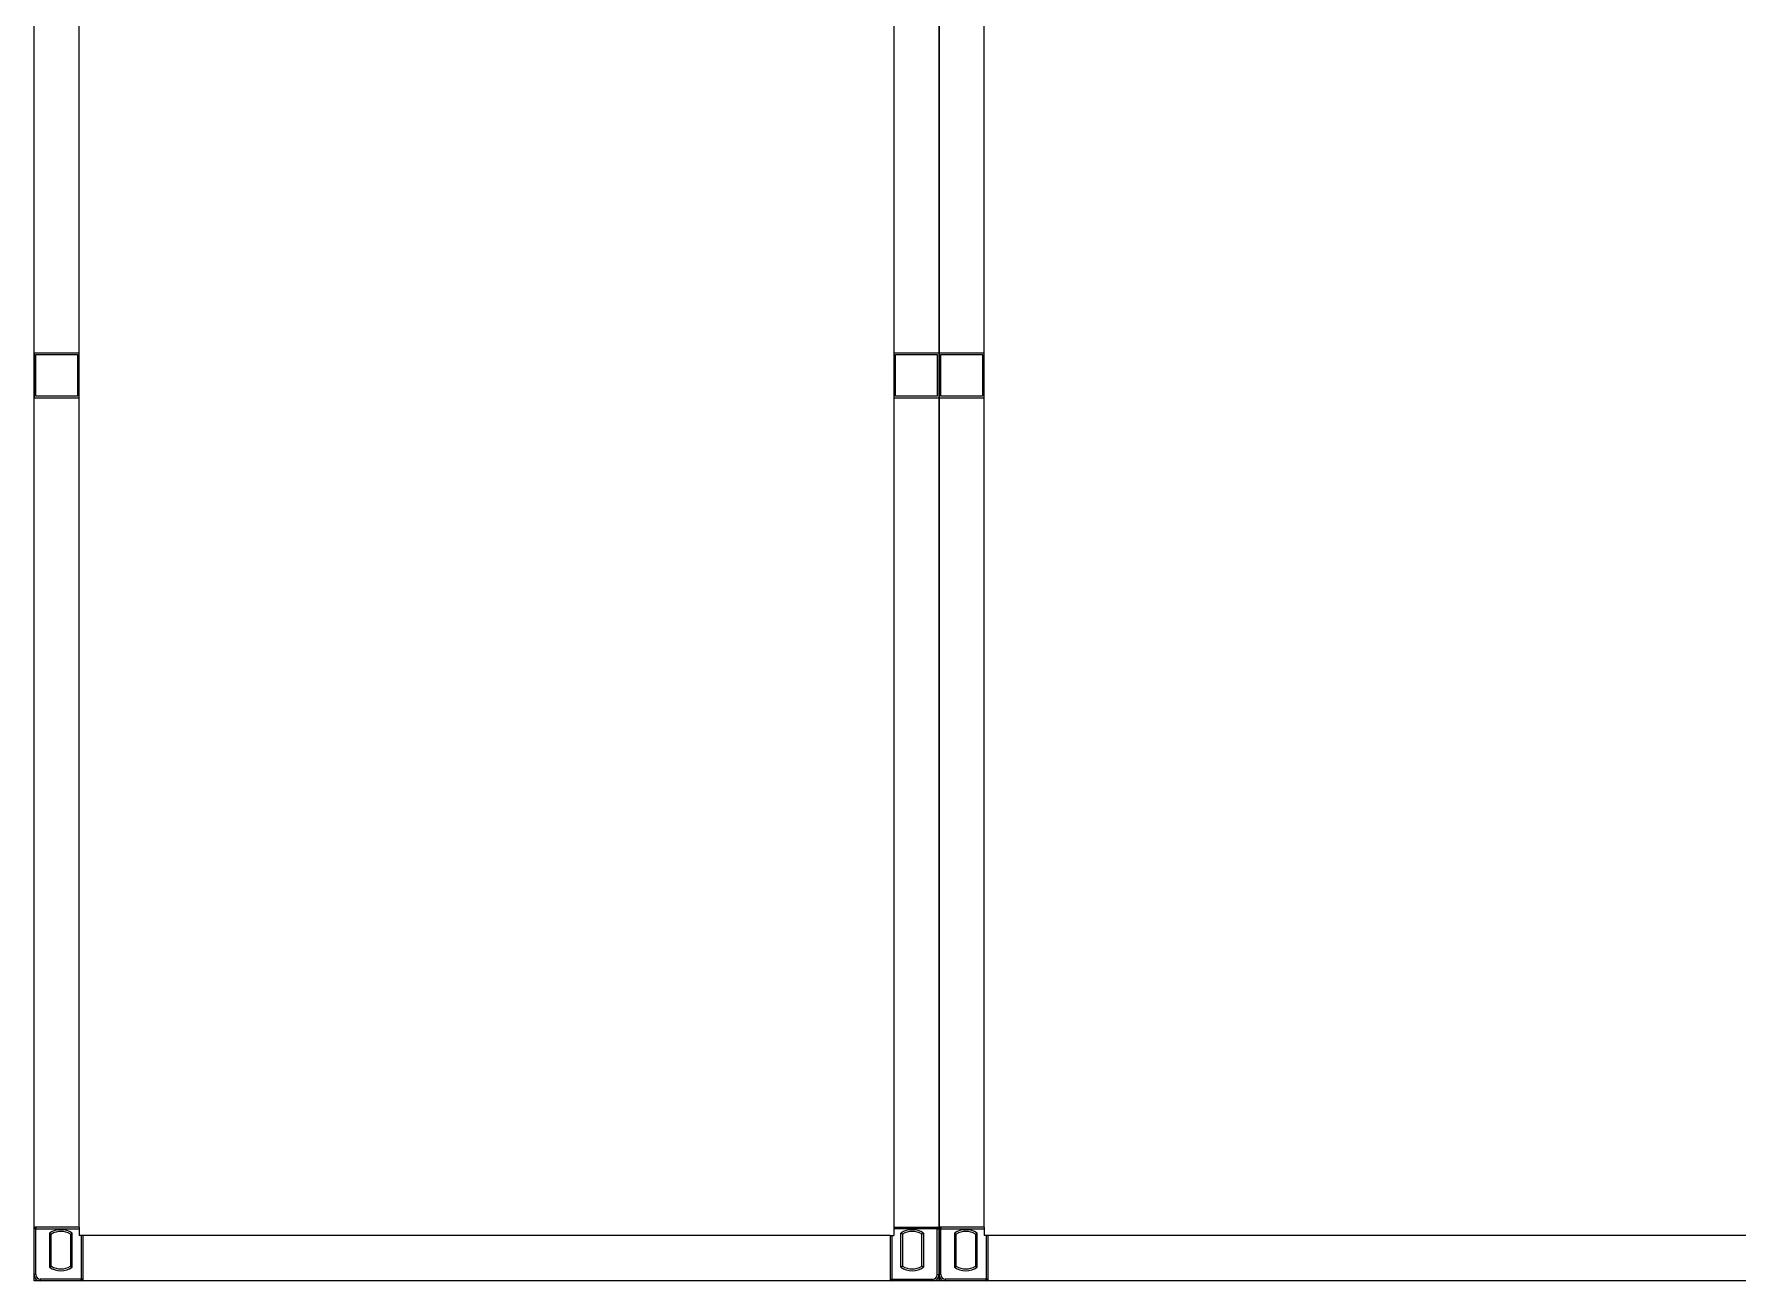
# Model space of a CAD drawing. Header units: millimetres. Extents: x -300 to 383236, y -195106 to -144646.
# Drawn here: x 65155.4 to 65494.4, y -150538 to -150290.1 of the extents above; entities that cross this region are included whole.
import ezdxf

# ---------------------------------------------------------------- set-up
doc = ezdxf.new("R2010")
doc.units = ezdxf.units.MM
doc.header["$LTSCALE"] = 60

# ---------------------------------------------------------------- blocks, each defined once
blk = doc.blocks.new('KEY PLAN_NEW')
at = {"color": 253}
for p, q in [((-1460.86, -1608.38), (-1460.86, -1495.5)), ((-1406.86, -1495.5), (-1406.86, -1608.38)), ((-1400.86, -1608.38), (-1400.86, -1495.5)), ((-1463.86, -1550.44), (-1463.86, -1553.44)), ((-1463.86, -1550.44), (-1460.86, -1550.44)), ((-1463.74, -1553.32), (-1463.74, -1550.56)), ((-1463.74, -1550.56), (-1460.98, -1550.56)), ((-1460.98, -1550.56), (-1460.98, -1553.32)), ((-1460.98, -1550.56), (-1460.98, -1553.32)), ((-1460.86, -1553.44), (-1460.86, -1550.44)), ((-1406.86, -1550.44), (-1406.86, -1553.44)), ((-1406.86, -1550.44), (-1403.86, -1550.44)), ((-1406.74, -1553.32), (-1406.74, -1550.56)), ((-1406.74, -1550.56), (-1403.98, -1550.56)), ((-1403.98, -1550.56), (-1403.98, -1553.32)), ((-1403.98, -1550.56), (-1403.98, -1553.32)), ((-1403.86, -1553.44), (-1403.86, -1550.44)), ((-1403.86, -1550.44), (-1403.86, -1553.44)), ((-1403.86, -1550.44), (-1400.86, -1550.44)), ((-1403.74, -1553.32), (-1403.74, -1550.56)), ((-1403.74, -1550.56), (-1400.98, -1550.56)), ((-1400.98, -1550.56), (-1400.98, -1553.32)), ((-1400.98, -1550.56), (-1400.98, -1553.32)), ((-1400.86, -1553.44), (-1400.86, -1550.44)), ((-1460.98, -1553.32), (-1463.74, -1553.32)), ((-1403.98, -1553.32), (-1406.74, -1553.32)), ((-1400.98, -1553.32), (-1403.74, -1553.32)), ((-1460.86, -1553.44), (-1463.86, -1553.44)), ((-1403.86, -1553.44), (-1406.86, -1553.44)), ((-1400.86, -1553.44), (-1403.86, -1553.44)), ((-1460.86, -1608.38), (-1460.86, -1608.94)), ((-1406.86, -1608.38), (-1406.86, -1608.94)), ((-1400.86, -1608.38), (-1400.86, -1608.94)), ((-1460.62, -1608.94), (-1460.86, -1608.94)), ((-1407.1, -1608.94), (-1460.62, -1608.94)), ((-1407.1, -1608.94), (-1406.86, -1608.94)), ((-1400.62, -1608.94), (-1400.86, -1608.94)), ((-1347.1, -1608.94), (-1400.62, -1608.94))]:
    blk.add_line(p, q, dxfattribs=at)
at = {"color": 253, "linetype": 'Continuous'}
for p, q in [((-1460.86, -1608.38), (-1463.86, -1608.38)), ((-1463.74, -1608.5), (-1463.86, -1608.5)), ((-1463.74, -1608.38), (-1463.74, -1608.5)), ((-1463.74, -1608.5), (-1460.86, -1608.5)), ((-1463.74, -1611.53), (-1463.74, -1608.5)), ((-1406.86, -1608.38), (-1403.86, -1608.38)), ((-1403.98, -1608.5), (-1406.86, -1608.5)), ((-1403.98, -1608.38), (-1403.98, -1608.5)), ((-1403.98, -1608.5), (-1403.86, -1608.5)), ((-1403.98, -1611.53), (-1403.98, -1608.5)), ((-1400.86, -1608.38), (-1403.86, -1608.38)), ((-1403.74, -1608.5), (-1403.86, -1608.5)), ((-1403.74, -1608.38), (-1403.74, -1608.5)), ((-1403.74, -1608.5), (-1400.86, -1608.5)), ((-1403.74, -1611.53), (-1403.74, -1608.5)), ((-1462.84, -1608.78), (-1462.84, -1611.04)), ((-1462.72, -1610.98), (-1462.72, -1608.85)), ((-1461.45, -1608.85), (-1461.45, -1610.98)), ((-1461.33, -1611.04), (-1461.33, -1608.78)), ((-1460.74, -1608.94), (-1460.74, -1611.82)), ((-1460.62, -1608.94), (-1460.62, -1611.94)), ((-1407.1, -1608.94), (-1407.1, -1611.94)), ((-1406.98, -1608.94), (-1406.98, -1611.82)), ((-1406.4, -1611.04), (-1406.4, -1608.78)), ((-1406.28, -1608.85), (-1406.28, -1610.98)), ((-1405.01, -1610.98), (-1405.01, -1608.85)), ((-1404.89, -1608.78), (-1404.89, -1611.04)), ((-1402.84, -1608.78), (-1402.84, -1611.04)), ((-1402.72, -1610.98), (-1402.72, -1608.85)), ((-1401.45, -1608.85), (-1401.45, -1610.98)), ((-1401.33, -1611.04), (-1401.33, -1608.78)), ((-1400.74, -1608.94), (-1400.74, -1611.82)), ((-1400.62, -1608.94), (-1400.62, -1611.94)), ((-1463.74, -1611.53), (-1463.86, -1611.53)), ((-1463.74, -1611.82), (-1463.74, -1611.82)), ((-1463.74, -1611.82), (-1463.74, -1611.82)), ((-1463.45, -1611.82), (-1463.45, -1611.94)), ((-1460.74, -1611.82), (-1463.45, -1611.82)), ((-1460.74, -1611.94), (-1460.74, -1611.82)), ((-1460.62, -1611.82), (-1460.74, -1611.82)), ((-1407.1, -1611.82), (-1406.98, -1611.82)), ((-1406.98, -1611.94), (-1406.98, -1611.82)), ((-1406.98, -1611.82), (-1404.27, -1611.82)), ((-1404.27, -1611.82), (-1404.27, -1611.94)), ((-1403.98, -1611.53), (-1403.86, -1611.53)), ((-1403.98, -1611.82), (-1403.98, -1611.82)), ((-1403.98, -1611.82), (-1403.98, -1611.82)), ((-1403.74, -1611.53), (-1403.86, -1611.53)), ((-1403.74, -1611.82), (-1403.74, -1611.82)), ((-1403.74, -1611.82), (-1403.74, -1611.82)), ((-1403.45, -1611.82), (-1403.45, -1611.94)), ((-1400.74, -1611.82), (-1403.45, -1611.82)), ((-1400.74, -1611.94), (-1400.74, -1611.82)), ((-1400.62, -1611.82), (-1400.74, -1611.82))]:
    blk.add_line(p, q, dxfattribs=at)
at = {"color": 253}
for points in [[(-1463.86, -1491.94), (-1403.86, -1491.94), (-1403.86, -1611.94), (-1463.86, -1611.94)], [(-1403.86, -1491.94), (-1343.86, -1491.94), (-1343.86, -1611.94), (-1403.86, -1611.94)]]:
    blk.add_lwpolyline(points, close=True, dxfattribs=at)
at = {"color": 253, "linetype": 'Continuous'}
for centre, radius, start, end in [((-1463.74, -1608.5), 0.12, 90, 180), ((-1462.08, -1609.91), 1.36, 56.2792, 123.7208), ((-1462.08, -1609.91), 1.24, 59.1964, 120.8036), ((-1405.64, -1609.91), 1.36, 56.2792, 123.7208), ((-1405.64, -1609.91), 1.24, 59.1964, 120.8036), ((-1403.98, -1608.5), 0.12, 0, 90), ((-1403.74, -1608.5), 0.12, 90, 180), ((-1402.08, -1609.91), 1.36, 56.2792, 123.7208), ((-1402.08, -1609.91), 1.24, 59.1964, 120.8036), ((-1463.45, -1611.53), 0.41, 180, 270), ((-1463.45, -1611.53), 0.29, 180, 270), ((-1462.08, -1609.91), 1.36, 236.2792, 303.7208), ((-1462.08, -1609.91), 1.24, 239.1964, 300.8036), ((-1460.74, -1611.82), 0.12, 270, 0), ((-1406.98, -1611.82), 0.12, 180, 270), ((-1405.64, -1609.91), 1.36, 236.2792, 303.7208), ((-1405.64, -1609.91), 1.24, 239.1964, 300.8036), ((-1404.27, -1611.53), 0.41, 270, 0), ((-1404.27, -1611.53), 0.29, 270, 0), ((-1403.45, -1611.53), 0.41, 180, 270), ((-1403.45, -1611.53), 0.29, 180, 270), ((-1402.08, -1609.91), 1.36, 236.2792, 303.7208), ((-1402.08, -1609.91), 1.24, 239.1964, 300.8036), ((-1400.74, -1611.82), 0.12, 270, 0)]:
    blk.add_arc(centre, radius, start, end, dxfattribs=at)
for points, knots in [([(-1462.84, -1608.78), (-1462.84, -1608.78, 46), (-1462.84, -1608.78, 46), (-1462.83, -1608.78, 46), (-1462.83, -1608.78, 46), (-1462.83, -1608.78, 46), (-1462.83, -1608.79, 46), (-1462.83, -1608.79, 46), (-1462.82, -1608.79, 46), (-1462.82, -1608.79, 46), (-1462.81, -1608.8, 46), (-1462.81, -1608.8, 46), (-1462.8, -1608.8, 46), (-1462.8, -1608.8, 46), (-1462.8, -1608.8, 46), (-1462.8, -1608.8, 46), (-1462.79, -1608.81, 46), (-1462.79, -1608.81, 46), (-1462.79, -1608.81, 46), (-1462.79, -1608.81, 46), (-1462.78, -1608.81, 46), (-1462.78, -1608.82, 46), (-1462.77, -1608.82, 46), (-1462.77, -1608.82, 46), (-1462.76, -1608.82, 46), (-1462.76, -1608.82, 46), (-1462.76, -1608.82, 46), (-1462.76, -1608.82, 46), (-1462.76, -1608.83, 46), (-1462.76, -1608.83, 46), (-1462.75, -1608.83, 46), (-1462.75, -1608.83, 46), (-1462.74, -1608.83, 46), (-1462.74, -1608.83, 46), (-1462.74, -1608.84, 46), (-1462.74, -1608.84, 46), (-1462.74, -1608.84, 46), (-1462.74, -1608.84, 46), (-1462.73, -1608.84, 46), (-1462.73, -1608.84, 46), (-1462.73, -1608.84, 46), (-1462.73, -1608.84, 46), (-1462.73, -1608.84, 46), (-1462.72, -1608.84, 46), (-1462.72, -1608.85, 46), (-1462.72, -1608.85, 46), (-1462.72, -1608.85, 46), (-1462.72, -1608.85, 46), (-1462.72, -1608.85, 46), (-1462.72, -1608.85, 46), (-1462.72, -1608.85, 46), (-1462.72, -1608.85, 46), (-1462.72, -1608.85, 46), (-1462.72, -1608.85, 46)], [0, 0, 0, 0, 0.00782, 0.00782, 0.015639, 0.031279, 0.031279, 0.062557, 0.062557, 0.125114, 0.125114, 0.187671, 0.187671, 0.21895, 0.21895, 0.234589, 0.234589, 0.250228, 0.250228, 0.312785, 0.312785, 0.375342, 0.375342, 0.437899, 0.437899, 0.453538, 0.453538, 0.469178, 0.469178, 0.500456, 0.500456, 0.563013, 0.563013, 0.62557, 0.62557, 0.641209, 0.641209, 0.656849, 0.656849, 0.688127, 0.688127, 0.750684, 0.750684, 0.813241, 0.813241, 0.828881, 0.828881, 0.84452, 0.84452, 0.875798, 0.875798, 0.938355, 1, 1, 1, 1]), ([(-1461.45, -1608.85), (-1461.45, -1608.85, 46), (-1461.45, -1608.85, 46), (-1461.45, -1608.85, 46), (-1461.44, -1608.85, 46), (-1461.44, -1608.85, 46), (-1461.44, -1608.85, 46), (-1461.44, -1608.85, 46), (-1461.44, -1608.85, 46), (-1461.44, -1608.85, 46), (-1461.44, -1608.84, 46), (-1461.44, -1608.84, 46), (-1461.43, -1608.84, 46), (-1461.43, -1608.84, 46), (-1461.43, -1608.84, 46), (-1461.43, -1608.84, 46), (-1461.43, -1608.84, 46), (-1461.43, -1608.84, 46), (-1461.43, -1608.84, 46), (-1461.43, -1608.84, 46), (-1461.42, -1608.83, 46), (-1461.42, -1608.83, 46), (-1461.41, -1608.83, 46), (-1461.41, -1608.83, 46), (-1461.41, -1608.83, 46), (-1461.41, -1608.83, 46), (-1461.4, -1608.82, 46), (-1461.4, -1608.82, 46), (-1461.4, -1608.82, 46), (-1461.4, -1608.82, 46), (-1461.4, -1608.82, 46), (-1461.39, -1608.82, 46), (-1461.39, -1608.82, 46), (-1461.38, -1608.81, 46), (-1461.38, -1608.81, 46), (-1461.37, -1608.81, 46), (-1461.37, -1608.81, 46), (-1461.37, -1608.81, 46), (-1461.37, -1608.8, 46), (-1461.37, -1608.8, 46), (-1461.36, -1608.8, 46), (-1461.36, -1608.8, 46), (-1461.36, -1608.8, 46), (-1461.35, -1608.8, 46), (-1461.35, -1608.79, 46), (-1461.34, -1608.79, 46), (-1461.34, -1608.79, 46), (-1461.33, -1608.79, 46), (-1461.33, -1608.78, 46), (-1461.33, -1608.78, 46), (-1461.33, -1608.78, 46), (-1461.33, -1608.78, 46), (-1461.33, -1608.78, 46), (-1461.33, -1608.78, 46)], [0, 0, 0, 0, 0.06206, 0.12459, 0.12459, 0.155854, 0.155854, 0.171487, 0.171487, 0.187119, 0.187119, 0.249648, 0.249648, 0.312178, 0.312178, 0.343442, 0.343442, 0.359075, 0.359075, 0.374707, 0.374707, 0.437236, 0.437236, 0.499766, 0.499766, 0.53103, 0.53103, 0.546663, 0.546663, 0.562295, 0.562295, 0.624824, 0.624824, 0.687353, 0.687353, 0.749883, 0.749883, 0.765515, 0.765515, 0.781147, 0.781147, 0.812412, 0.812412, 0.874941, 0.874941, 0.937471, 0.937471, 0.968735, 0.968735, 0.984368, 0.992184, 0.992184, 1, 1, 1, 1]), ([(-1406.28, -1608.85), (-1406.28, -1608.85, 46), (-1406.28, -1608.85, 46), (-1406.28, -1608.85, 46), (-1406.28, -1608.85, 46), (-1406.28, -1608.85, 46), (-1406.28, -1608.85, 46), (-1406.28, -1608.85, 46), (-1406.28, -1608.85, 46), (-1406.28, -1608.85, 46), (-1406.28, -1608.84, 46), (-1406.29, -1608.84, 46), (-1406.29, -1608.84, 46), (-1406.29, -1608.84, 46), (-1406.29, -1608.84, 46), (-1406.29, -1608.84, 46), (-1406.3, -1608.84, 46), (-1406.3, -1608.84, 46), (-1406.3, -1608.84, 46), (-1406.3, -1608.84, 46), (-1406.3, -1608.83, 46), (-1406.3, -1608.83, 46), (-1406.31, -1608.83, 46), (-1406.31, -1608.83, 46), (-1406.32, -1608.83, 46), (-1406.32, -1608.83, 46), (-1406.32, -1608.82, 46), (-1406.32, -1608.82, 46), (-1406.32, -1608.82, 46), (-1406.32, -1608.82, 46), (-1406.33, -1608.82, 46), (-1406.33, -1608.82, 46), (-1406.34, -1608.82, 46), (-1406.34, -1608.81, 46), (-1406.35, -1608.81, 46), (-1406.35, -1608.81, 46), (-1406.35, -1608.81, 46), (-1406.35, -1608.81, 46), (-1406.36, -1608.8, 46), (-1406.36, -1608.8, 46), (-1406.36, -1608.8, 46), (-1406.36, -1608.8, 46), (-1406.37, -1608.8, 46), (-1406.37, -1608.8, 46), (-1406.38, -1608.79, 46), (-1406.38, -1608.79, 46), (-1406.39, -1608.79, 46), (-1406.39, -1608.79, 46), (-1406.39, -1608.78, 46), (-1406.39, -1608.78, 46), (-1406.39, -1608.78, 46), (-1406.4, -1608.78, 46), (-1406.4, -1608.78, 46), (-1406.4, -1608.78, 46)], [0, 0, 0, 0, 0.06206, 0.12459, 0.12459, 0.155854, 0.155854, 0.171487, 0.171487, 0.187119, 0.187119, 0.249648, 0.249648, 0.312178, 0.312178, 0.343442, 0.343442, 0.359075, 0.359075, 0.374707, 0.374707, 0.437236, 0.437236, 0.499766, 0.499766, 0.53103, 0.53103, 0.546663, 0.546663, 0.562295, 0.562295, 0.624824, 0.624824, 0.687353, 0.687353, 0.749883, 0.749883, 0.765515, 0.765515, 0.781147, 0.781147, 0.812412, 0.812412, 0.874941, 0.874941, 0.937471, 0.937471, 0.968735, 0.968735, 0.984368, 0.992184, 0.992184, 1, 1, 1, 1]), ([(-1404.89, -1608.78), (-1404.89, -1608.78, 46), (-1404.89, -1608.78, 46), (-1404.89, -1608.78, 46), (-1404.89, -1608.78, 46), (-1404.89, -1608.78, 46), (-1404.89, -1608.79, 46), (-1404.9, -1608.79, 46), (-1404.9, -1608.79, 46), (-1404.91, -1608.79, 46), (-1404.91, -1608.8, 46), (-1404.92, -1608.8, 46), (-1404.92, -1608.8, 46), (-1404.92, -1608.8, 46), (-1404.93, -1608.8, 46), (-1404.93, -1608.8, 46), (-1404.93, -1608.81, 46), (-1404.93, -1608.81, 46), (-1404.93, -1608.81, 46), (-1404.94, -1608.81, 46), (-1404.94, -1608.81, 46), (-1404.95, -1608.82, 46), (-1404.95, -1608.82, 46), (-1404.96, -1608.82, 46), (-1404.96, -1608.82, 46), (-1404.96, -1608.82, 46), (-1404.96, -1608.82, 46), (-1404.96, -1608.82, 46), (-1404.97, -1608.83, 46), (-1404.97, -1608.83, 46), (-1404.97, -1608.83, 46), (-1404.97, -1608.83, 46), (-1404.98, -1608.83, 46), (-1404.98, -1608.83, 46), (-1404.99, -1608.84, 46), (-1404.99, -1608.84, 46), (-1404.99, -1608.84, 46), (-1404.99, -1608.84, 46), (-1404.99, -1608.84, 46), (-1404.99, -1608.84, 46), (-1404.99, -1608.84, 46), (-1404.99, -1608.84, 46), (-1405, -1608.84, 46), (-1405, -1608.84, 46), (-1405, -1608.85, 46), (-1405, -1608.85, 46), (-1405, -1608.85, 46), (-1405, -1608.85, 46), (-1405, -1608.85, 46), (-1405, -1608.85, 46), (-1405.01, -1608.85, 46), (-1405.01, -1608.85, 46), (-1405.01, -1608.85, 46), (-1405.01, -1608.85, 46)], [0, 0, 0, 0, 0.00782, 0.00782, 0.015639, 0.031279, 0.031279, 0.062557, 0.062557, 0.125114, 0.125114, 0.187671, 0.187671, 0.21895, 0.21895, 0.234589, 0.234589, 0.250228, 0.250228, 0.312785, 0.312785, 0.375342, 0.375342, 0.437899, 0.437899, 0.453538, 0.453538, 0.469178, 0.469178, 0.500456, 0.500456, 0.563013, 0.563013, 0.62557, 0.62557, 0.641209, 0.641209, 0.656849, 0.656849, 0.688127, 0.688127, 0.750684, 0.750684, 0.813241, 0.813241, 0.828881, 0.828881, 0.84452, 0.84452, 0.875798, 0.875798, 0.938355, 1, 1, 1, 1]), ([(-1402.84, -1608.78), (-1402.84, -1608.78, 46), (-1402.84, -1608.78, 46), (-1402.83, -1608.78, 46), (-1402.83, -1608.78, 46), (-1402.83, -1608.78, 46), (-1402.83, -1608.79, 46), (-1402.83, -1608.79, 46), (-1402.82, -1608.79, 46), (-1402.82, -1608.79, 46), (-1402.81, -1608.8, 46), (-1402.81, -1608.8, 46), (-1402.8, -1608.8, 46), (-1402.8, -1608.8, 46), (-1402.8, -1608.8, 46), (-1402.8, -1608.8, 46), (-1402.79, -1608.81, 46), (-1402.79, -1608.81, 46), (-1402.79, -1608.81, 46), (-1402.79, -1608.81, 46), (-1402.78, -1608.81, 46), (-1402.78, -1608.82, 46), (-1402.77, -1608.82, 46), (-1402.77, -1608.82, 46), (-1402.76, -1608.82, 46), (-1402.76, -1608.82, 46), (-1402.76, -1608.82, 46), (-1402.76, -1608.82, 46), (-1402.76, -1608.83, 46), (-1402.76, -1608.83, 46), (-1402.75, -1608.83, 46), (-1402.75, -1608.83, 46), (-1402.74, -1608.83, 46), (-1402.74, -1608.83, 46), (-1402.74, -1608.84, 46), (-1402.74, -1608.84, 46), (-1402.74, -1608.84, 46), (-1402.74, -1608.84, 46), (-1402.73, -1608.84, 46), (-1402.73, -1608.84, 46), (-1402.73, -1608.84, 46), (-1402.73, -1608.84, 46), (-1402.73, -1608.84, 46), (-1402.72, -1608.84, 46), (-1402.72, -1608.85, 46), (-1402.72, -1608.85, 46), (-1402.72, -1608.85, 46), (-1402.72, -1608.85, 46), (-1402.72, -1608.85, 46), (-1402.72, -1608.85, 46), (-1402.72, -1608.85, 46), (-1402.72, -1608.85, 46), (-1402.72, -1608.85, 46), (-1402.72, -1608.85, 46)], [0, 0, 0, 0, 0.00782, 0.00782, 0.015639, 0.031279, 0.031279, 0.062557, 0.062557, 0.125114, 0.125114, 0.187671, 0.187671, 0.21895, 0.21895, 0.234589, 0.234589, 0.250228, 0.250228, 0.312785, 0.312785, 0.375342, 0.375342, 0.437899, 0.437899, 0.453538, 0.453538, 0.469178, 0.469178, 0.500456, 0.500456, 0.563013, 0.563013, 0.62557, 0.62557, 0.641209, 0.641209, 0.656849, 0.656849, 0.688127, 0.688127, 0.750684, 0.750684, 0.813241, 0.813241, 0.828881, 0.828881, 0.84452, 0.84452, 0.875798, 0.875798, 0.938355, 1, 1, 1, 1]), ([(-1401.45, -1608.85), (-1401.45, -1608.85, 46), (-1401.45, -1608.85, 46), (-1401.45, -1608.85, 46), (-1401.44, -1608.85, 46), (-1401.44, -1608.85, 46), (-1401.44, -1608.85, 46), (-1401.44, -1608.85, 46), (-1401.44, -1608.85, 46), (-1401.44, -1608.85, 46), (-1401.44, -1608.84, 46), (-1401.44, -1608.84, 46), (-1401.43, -1608.84, 46), (-1401.43, -1608.84, 46), (-1401.43, -1608.84, 46), (-1401.43, -1608.84, 46), (-1401.43, -1608.84, 46), (-1401.43, -1608.84, 46), (-1401.43, -1608.84, 46), (-1401.43, -1608.84, 46), (-1401.42, -1608.83, 46), (-1401.42, -1608.83, 46), (-1401.41, -1608.83, 46), (-1401.41, -1608.83, 46), (-1401.41, -1608.83, 46), (-1401.41, -1608.83, 46), (-1401.4, -1608.82, 46), (-1401.4, -1608.82, 46), (-1401.4, -1608.82, 46), (-1401.4, -1608.82, 46), (-1401.4, -1608.82, 46), (-1401.39, -1608.82, 46), (-1401.39, -1608.82, 46), (-1401.38, -1608.81, 46), (-1401.38, -1608.81, 46), (-1401.37, -1608.81, 46), (-1401.37, -1608.81, 46), (-1401.37, -1608.81, 46), (-1401.37, -1608.8, 46), (-1401.37, -1608.8, 46), (-1401.36, -1608.8, 46), (-1401.36, -1608.8, 46), (-1401.36, -1608.8, 46), (-1401.35, -1608.8, 46), (-1401.35, -1608.79, 46), (-1401.34, -1608.79, 46), (-1401.34, -1608.79, 46), (-1401.33, -1608.79, 46), (-1401.33, -1608.78, 46), (-1401.33, -1608.78, 46), (-1401.33, -1608.78, 46), (-1401.33, -1608.78, 46), (-1401.33, -1608.78, 46), (-1401.33, -1608.78, 46)], [0, 0, 0, 0, 0.06206, 0.12459, 0.12459, 0.155854, 0.155854, 0.171487, 0.171487, 0.187119, 0.187119, 0.249648, 0.249648, 0.312178, 0.312178, 0.343442, 0.343442, 0.359075, 0.359075, 0.374707, 0.374707, 0.437236, 0.437236, 0.499766, 0.499766, 0.53103, 0.53103, 0.546663, 0.546663, 0.562295, 0.562295, 0.624824, 0.624824, 0.687353, 0.687353, 0.749883, 0.749883, 0.765515, 0.765515, 0.781147, 0.781147, 0.812412, 0.812412, 0.874941, 0.874941, 0.937471, 0.937471, 0.968735, 0.968735, 0.984368, 0.992184, 0.992184, 1, 1, 1, 1]), ([(-1462.84, -1611.04), (-1462.84, -1611.04, 46), (-1462.84, -1611.04, 46), (-1462.83, -1611.04, 46), (-1462.83, -1611.04, 46), (-1462.83, -1611.04, 46), (-1462.83, -1611.04, 46), (-1462.83, -1611.04, 46), (-1462.82, -1611.04, 46), (-1462.82, -1611.03, 46), (-1462.81, -1611.03, 46), (-1462.81, -1611.03, 46), (-1462.8, -1611.03, 46), (-1462.8, -1611.03, 46), (-1462.8, -1611.02, 46), (-1462.8, -1611.02, 46), (-1462.79, -1611.02, 46), (-1462.79, -1611.02, 46), (-1462.79, -1611.02, 46), (-1462.79, -1611.02, 46), (-1462.78, -1611.01, 46), (-1462.78, -1611.01, 46), (-1462.77, -1611.01, 46), (-1462.77, -1611.01, 46), (-1462.76, -1611, 46), (-1462.76, -1611, 46), (-1462.76, -1611, 46), (-1462.76, -1611, 46), (-1462.76, -1611, 46), (-1462.76, -1611, 46), (-1462.75, -1611, 46), (-1462.75, -1611, 46), (-1462.74, -1610.99, 46), (-1462.74, -1610.99, 46), (-1462.74, -1610.99, 46), (-1462.74, -1610.99, 46), (-1462.74, -1610.99, 46), (-1462.74, -1610.99, 46), (-1462.73, -1610.99, 46), (-1462.73, -1610.99, 46), (-1462.73, -1610.99, 46), (-1462.73, -1610.99, 46), (-1462.73, -1610.98, 46), (-1462.72, -1610.98, 46), (-1462.72, -1610.98, 46), (-1462.72, -1610.98, 46), (-1462.72, -1610.98, 46), (-1462.72, -1610.98, 46), (-1462.72, -1610.98, 46), (-1462.72, -1610.98, 46), (-1462.72, -1610.98, 46), (-1462.72, -1610.98, 46), (-1462.72, -1610.98, 46), (-1462.72, -1610.98, 46)], [0, 0, 0, 0, 0.00782, 0.00782, 0.015639, 0.031279, 0.031279, 0.062557, 0.062557, 0.125114, 0.125114, 0.187671, 0.187671, 0.21895, 0.21895, 0.234589, 0.234589, 0.250228, 0.250228, 0.312785, 0.312785, 0.375342, 0.375342, 0.437899, 0.437899, 0.453538, 0.453538, 0.469178, 0.469178, 0.500456, 0.500456, 0.563013, 0.563013, 0.62557, 0.62557, 0.641209, 0.641209, 0.656849, 0.656849, 0.688127, 0.688127, 0.750684, 0.750684, 0.813241, 0.813241, 0.828881, 0.828881, 0.84452, 0.84452, 0.875798, 0.875798, 0.938355, 1, 1, 1, 1]), ([(-1461.45, -1610.98), (-1461.45, -1610.98, 46), (-1461.45, -1610.98, 46), (-1461.45, -1610.98, 46), (-1461.44, -1610.98, 46), (-1461.44, -1610.98, 46), (-1461.44, -1610.98, 46), (-1461.44, -1610.98, 46), (-1461.44, -1610.98, 46), (-1461.44, -1610.98, 46), (-1461.44, -1610.98, 46), (-1461.44, -1610.98, 46), (-1461.43, -1610.99, 46), (-1461.43, -1610.99, 46), (-1461.43, -1610.99, 46), (-1461.43, -1610.99, 46), (-1461.43, -1610.99, 46), (-1461.43, -1610.99, 46), (-1461.43, -1610.99, 46), (-1461.43, -1610.99, 46), (-1461.42, -1610.99, 46), (-1461.42, -1610.99, 46), (-1461.41, -1611, 46), (-1461.41, -1611, 46), (-1461.41, -1611, 46), (-1461.41, -1611, 46), (-1461.4, -1611, 46), (-1461.4, -1611, 46), (-1461.4, -1611, 46), (-1461.4, -1611, 46), (-1461.4, -1611.01, 46), (-1461.39, -1611.01, 46), (-1461.39, -1611.01, 46), (-1461.38, -1611.01, 46), (-1461.38, -1611.02, 46), (-1461.37, -1611.02, 46), (-1461.37, -1611.02, 46), (-1461.37, -1611.02, 46), (-1461.37, -1611.02, 46), (-1461.37, -1611.02, 46), (-1461.36, -1611.03, 46), (-1461.36, -1611.03, 46), (-1461.36, -1611.03, 46), (-1461.35, -1611.03, 46), (-1461.35, -1611.03, 46), (-1461.34, -1611.04, 46), (-1461.34, -1611.04, 46), (-1461.33, -1611.04, 46), (-1461.33, -1611.04, 46), (-1461.33, -1611.04, 46), (-1461.33, -1611.04, 46), (-1461.33, -1611.04, 46), (-1461.33, -1611.04, 46), (-1461.33, -1611.04, 46)], [0, 0, 0, 0, 0.06206, 0.12459, 0.12459, 0.155854, 0.155854, 0.171487, 0.171487, 0.187119, 0.187119, 0.249648, 0.249648, 0.312178, 0.312178, 0.343442, 0.343442, 0.359075, 0.359075, 0.374707, 0.374707, 0.437236, 0.437236, 0.499766, 0.499766, 0.53103, 0.53103, 0.546663, 0.546663, 0.562295, 0.562295, 0.624824, 0.624824, 0.687353, 0.687353, 0.749883, 0.749883, 0.765515, 0.765515, 0.781147, 0.781147, 0.812412, 0.812412, 0.874941, 0.874941, 0.937471, 0.937471, 0.968735, 0.968735, 0.984368, 0.992184, 0.992184, 1, 1, 1, 1]), ([(-1406.28, -1610.98), (-1406.28, -1610.98, 46), (-1406.28, -1610.98, 46), (-1406.28, -1610.98, 46), (-1406.28, -1610.98, 46), (-1406.28, -1610.98, 46), (-1406.28, -1610.98, 46), (-1406.28, -1610.98, 46), (-1406.28, -1610.98, 46), (-1406.28, -1610.98, 46), (-1406.28, -1610.98, 46), (-1406.29, -1610.98, 46), (-1406.29, -1610.99, 46), (-1406.29, -1610.99, 46), (-1406.29, -1610.99, 46), (-1406.29, -1610.99, 46), (-1406.3, -1610.99, 46), (-1406.3, -1610.99, 46), (-1406.3, -1610.99, 46), (-1406.3, -1610.99, 46), (-1406.3, -1610.99, 46), (-1406.3, -1610.99, 46), (-1406.31, -1611, 46), (-1406.31, -1611, 46), (-1406.32, -1611, 46), (-1406.32, -1611, 46), (-1406.32, -1611, 46), (-1406.32, -1611, 46), (-1406.32, -1611, 46), (-1406.32, -1611, 46), (-1406.33, -1611.01, 46), (-1406.33, -1611.01, 46), (-1406.34, -1611.01, 46), (-1406.34, -1611.01, 46), (-1406.35, -1611.02, 46), (-1406.35, -1611.02, 46), (-1406.35, -1611.02, 46), (-1406.35, -1611.02, 46), (-1406.36, -1611.02, 46), (-1406.36, -1611.02, 46), (-1406.36, -1611.03, 46), (-1406.36, -1611.03, 46), (-1406.37, -1611.03, 46), (-1406.37, -1611.03, 46), (-1406.38, -1611.03, 46), (-1406.38, -1611.04, 46), (-1406.39, -1611.04, 46), (-1406.39, -1611.04, 46), (-1406.39, -1611.04, 46), (-1406.39, -1611.04, 46), (-1406.39, -1611.04, 46), (-1406.4, -1611.04, 46), (-1406.4, -1611.04, 46), (-1406.4, -1611.04, 46)], [0, 0, 0, 0, 0.06206, 0.12459, 0.12459, 0.155854, 0.155854, 0.171487, 0.171487, 0.187119, 0.187119, 0.249648, 0.249648, 0.312178, 0.312178, 0.343442, 0.343442, 0.359075, 0.359075, 0.374707, 0.374707, 0.437236, 0.437236, 0.499766, 0.499766, 0.53103, 0.53103, 0.546663, 0.546663, 0.562295, 0.562295, 0.624824, 0.624824, 0.687353, 0.687353, 0.749883, 0.749883, 0.765515, 0.765515, 0.781147, 0.781147, 0.812412, 0.812412, 0.874941, 0.874941, 0.937471, 0.937471, 0.968735, 0.968735, 0.984368, 0.992184, 0.992184, 1, 1, 1, 1]), ([(-1404.89, -1611.04), (-1404.89, -1611.04, 46), (-1404.89, -1611.04, 46), (-1404.89, -1611.04, 46), (-1404.89, -1611.04, 46), (-1404.89, -1611.04, 46), (-1404.89, -1611.04, 46), (-1404.9, -1611.04, 46), (-1404.9, -1611.04, 46), (-1404.91, -1611.03, 46), (-1404.91, -1611.03, 46), (-1404.92, -1611.03, 46), (-1404.92, -1611.03, 46), (-1404.92, -1611.03, 46), (-1404.93, -1611.02, 46), (-1404.93, -1611.02, 46), (-1404.93, -1611.02, 46), (-1404.93, -1611.02, 46), (-1404.93, -1611.02, 46), (-1404.94, -1611.02, 46), (-1404.94, -1611.01, 46), (-1404.95, -1611.01, 46), (-1404.95, -1611.01, 46), (-1404.96, -1611.01, 46), (-1404.96, -1611, 46), (-1404.96, -1611, 46), (-1404.96, -1611, 46), (-1404.96, -1611, 46), (-1404.97, -1611, 46), (-1404.97, -1611, 46), (-1404.97, -1611, 46), (-1404.97, -1611, 46), (-1404.98, -1610.99, 46), (-1404.98, -1610.99, 46), (-1404.99, -1610.99, 46), (-1404.99, -1610.99, 46), (-1404.99, -1610.99, 46), (-1404.99, -1610.99, 46), (-1404.99, -1610.99, 46), (-1404.99, -1610.99, 46), (-1404.99, -1610.99, 46), (-1404.99, -1610.99, 46), (-1405, -1610.98, 46), (-1405, -1610.98, 46), (-1405, -1610.98, 46), (-1405, -1610.98, 46), (-1405, -1610.98, 46), (-1405, -1610.98, 46), (-1405, -1610.98, 46), (-1405, -1610.98, 46), (-1405.01, -1610.98, 46), (-1405.01, -1610.98, 46), (-1405.01, -1610.98, 46), (-1405.01, -1610.98, 46)], [0, 0, 0, 0, 0.00782, 0.00782, 0.015639, 0.031279, 0.031279, 0.062557, 0.062557, 0.125114, 0.125114, 0.187671, 0.187671, 0.21895, 0.21895, 0.234589, 0.234589, 0.250228, 0.250228, 0.312785, 0.312785, 0.375342, 0.375342, 0.437899, 0.437899, 0.453538, 0.453538, 0.469178, 0.469178, 0.500456, 0.500456, 0.563013, 0.563013, 0.62557, 0.62557, 0.641209, 0.641209, 0.656849, 0.656849, 0.688127, 0.688127, 0.750684, 0.750684, 0.813241, 0.813241, 0.828881, 0.828881, 0.84452, 0.84452, 0.875798, 0.875798, 0.938355, 1, 1, 1, 1]), ([(-1402.84, -1611.04), (-1402.84, -1611.04, 46), (-1402.84, -1611.04, 46), (-1402.83, -1611.04, 46), (-1402.83, -1611.04, 46), (-1402.83, -1611.04, 46), (-1402.83, -1611.04, 46), (-1402.83, -1611.04, 46), (-1402.82, -1611.04, 46), (-1402.82, -1611.03, 46), (-1402.81, -1611.03, 46), (-1402.81, -1611.03, 46), (-1402.8, -1611.03, 46), (-1402.8, -1611.03, 46), (-1402.8, -1611.02, 46), (-1402.8, -1611.02, 46), (-1402.79, -1611.02, 46), (-1402.79, -1611.02, 46), (-1402.79, -1611.02, 46), (-1402.79, -1611.02, 46), (-1402.78, -1611.01, 46), (-1402.78, -1611.01, 46), (-1402.77, -1611.01, 46), (-1402.77, -1611.01, 46), (-1402.76, -1611, 46), (-1402.76, -1611, 46), (-1402.76, -1611, 46), (-1402.76, -1611, 46), (-1402.76, -1611, 46), (-1402.76, -1611, 46), (-1402.75, -1611, 46), (-1402.75, -1611, 46), (-1402.74, -1610.99, 46), (-1402.74, -1610.99, 46), (-1402.74, -1610.99, 46), (-1402.74, -1610.99, 46), (-1402.74, -1610.99, 46), (-1402.74, -1610.99, 46), (-1402.73, -1610.99, 46), (-1402.73, -1610.99, 46), (-1402.73, -1610.99, 46), (-1402.73, -1610.99, 46), (-1402.73, -1610.98, 46), (-1402.72, -1610.98, 46), (-1402.72, -1610.98, 46), (-1402.72, -1610.98, 46), (-1402.72, -1610.98, 46), (-1402.72, -1610.98, 46), (-1402.72, -1610.98, 46), (-1402.72, -1610.98, 46), (-1402.72, -1610.98, 46), (-1402.72, -1610.98, 46), (-1402.72, -1610.98, 46), (-1402.72, -1610.98, 46)], [0, 0, 0, 0, 0.00782, 0.00782, 0.015639, 0.031279, 0.031279, 0.062557, 0.062557, 0.125114, 0.125114, 0.187671, 0.187671, 0.21895, 0.21895, 0.234589, 0.234589, 0.250228, 0.250228, 0.312785, 0.312785, 0.375342, 0.375342, 0.437899, 0.437899, 0.453538, 0.453538, 0.469178, 0.469178, 0.500456, 0.500456, 0.563013, 0.563013, 0.62557, 0.62557, 0.641209, 0.641209, 0.656849, 0.656849, 0.688127, 0.688127, 0.750684, 0.750684, 0.813241, 0.813241, 0.828881, 0.828881, 0.84452, 0.84452, 0.875798, 0.875798, 0.938355, 1, 1, 1, 1]), ([(-1401.45, -1610.98), (-1401.45, -1610.98, 46), (-1401.45, -1610.98, 46), (-1401.45, -1610.98, 46), (-1401.44, -1610.98, 46), (-1401.44, -1610.98, 46), (-1401.44, -1610.98, 46), (-1401.44, -1610.98, 46), (-1401.44, -1610.98, 46), (-1401.44, -1610.98, 46), (-1401.44, -1610.98, 46), (-1401.44, -1610.98, 46), (-1401.43, -1610.99, 46), (-1401.43, -1610.99, 46), (-1401.43, -1610.99, 46), (-1401.43, -1610.99, 46), (-1401.43, -1610.99, 46), (-1401.43, -1610.99, 46), (-1401.43, -1610.99, 46), (-1401.43, -1610.99, 46), (-1401.42, -1610.99, 46), (-1401.42, -1610.99, 46), (-1401.41, -1611, 46), (-1401.41, -1611, 46), (-1401.41, -1611, 46), (-1401.41, -1611, 46), (-1401.4, -1611, 46), (-1401.4, -1611, 46), (-1401.4, -1611, 46), (-1401.4, -1611, 46), (-1401.4, -1611.01, 46), (-1401.39, -1611.01, 46), (-1401.39, -1611.01, 46), (-1401.38, -1611.01, 46), (-1401.38, -1611.02, 46), (-1401.37, -1611.02, 46), (-1401.37, -1611.02, 46), (-1401.37, -1611.02, 46), (-1401.37, -1611.02, 46), (-1401.37, -1611.02, 46), (-1401.36, -1611.03, 46), (-1401.36, -1611.03, 46), (-1401.36, -1611.03, 46), (-1401.35, -1611.03, 46), (-1401.35, -1611.03, 46), (-1401.34, -1611.04, 46), (-1401.34, -1611.04, 46), (-1401.33, -1611.04, 46), (-1401.33, -1611.04, 46), (-1401.33, -1611.04, 46), (-1401.33, -1611.04, 46), (-1401.33, -1611.04, 46), (-1401.33, -1611.04, 46), (-1401.33, -1611.04, 46)], [0, 0, 0, 0, 0.06206, 0.12459, 0.12459, 0.155854, 0.155854, 0.171487, 0.171487, 0.187119, 0.187119, 0.249648, 0.249648, 0.312178, 0.312178, 0.343442, 0.343442, 0.359075, 0.359075, 0.374707, 0.374707, 0.437236, 0.437236, 0.499766, 0.499766, 0.53103, 0.53103, 0.546663, 0.546663, 0.562295, 0.562295, 0.624824, 0.624824, 0.687353, 0.687353, 0.749883, 0.749883, 0.765515, 0.765515, 0.781147, 0.781147, 0.812412, 0.812412, 0.874941, 0.874941, 0.937471, 0.937471, 0.968735, 0.968735, 0.984368, 0.992184, 0.992184, 1, 1, 1, 1])]:
    blk.add_open_spline(points, degree=3, knots=knots, dxfattribs=at)

msp = doc.modelspace()

# ---------------------------------------------------------------- block references
at = {"xscale": 3, "yscale": 3, "zscale": 3}
msp.add_blockref('KEY PLAN_NEW', (69547.03, -145702.13), dxfattribs=at)

doc.saveas('drawing.dxf')
